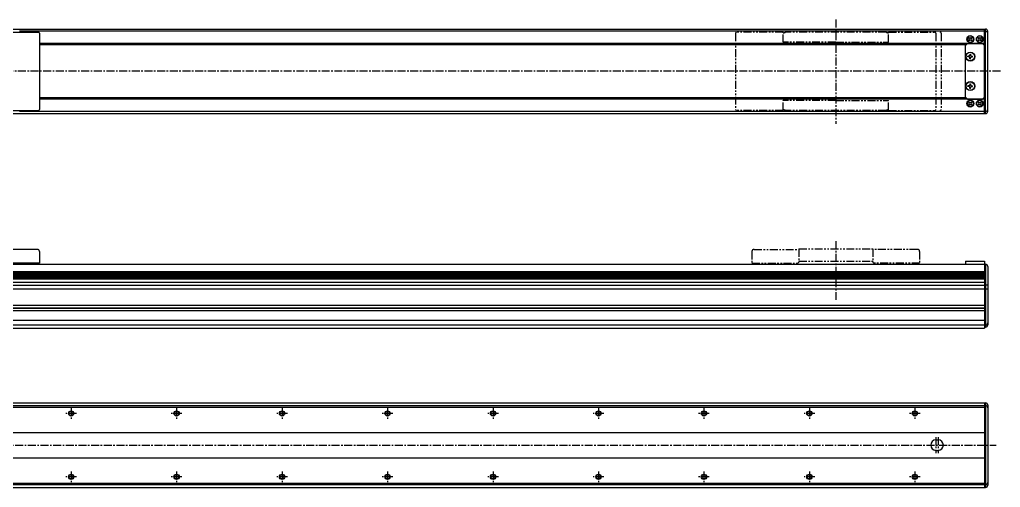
# Model space of a CAD drawing. Extents: x -805 to 622, y -206 to 306.
# Drawn here: x -308 to 622, y -137 to 306 of the extents above; entities that cross this region are included whole.
import ezdxf

# ---------------------------------------------------------------- set-up
doc = ezdxf.new("R2010")
doc.units = 0
for name, pattern in [('CENTER', [12, 7.5, -1.5, 1.5, -1.5]), ('CONTINOUS', [0]), ('PHANTOM', [15, 7.5, -1.5, 1.5, -1.5, 1.5, -1.5])]:
    doc.linetypes.add(name, pattern=pattern)
doc.layers.get('0').update_dxf_attribs({"linetype": 'CONTINUOUS'})
doc.layers.add('CENTER', color=1, linetype='CENTER')

msp = doc.modelspace()

# ---------------------------------------------------------------- linework, layer by layer
at = {"color": 7, "linetype": 'CONTINOUS'}
for p, q in [((-626.95, 296.81), (608.05, 296.81)), ((-333.95, 293.81), (-289.95, 293.81)), ((607.05, 294.73), (-307.8, 294.73)), ((-288.95, 292.81), (-288.95, 220.81)), ((592.01, 288.24), (592.61, 288.84)), ((592.61, 288.84), (593.03, 288.43)), ((594.07, 288.43), (594.49, 288.84)), ((594.49, 288.84), (595.09, 288.24)), ((601.01, 288.24), (601.61, 288.84)), ((601.61, 288.84), (602.03, 288.43)), ((603.07, 288.43), (603.49, 288.84)), ((603.49, 288.84), (604.09, 288.24)), ((607.05, 216.81), (607.05, 296.81)), ((607.05, 294.73), (608.05, 294.73)), ((608.05, 216.81), (608.05, 296.81)), ((610.05, 218.81), (610.05, 294.81)), ((607.05, 283.31), (-288.95, 283.31)), ((589.55, 281.81), (-288.95, 281.81)), ((589.05, 281.31), (591.05, 283.31)), ((589.05, 232.31), (589.05, 281.31)), ((591.05, 283.31), (605.05, 283.31)), ((592.42, 287.83), (592.01, 288.24)), ((592.01, 286.37), (592.42, 286.78)), ((592.61, 285.77), (592.01, 286.37)), ((593.03, 286.18), (592.61, 285.77)), ((594.49, 285.77), (594.07, 286.18)), ((595.09, 286.37), (594.49, 285.77)), ((595.09, 288.24), (594.68, 287.83)), ((594.68, 286.78), (595.09, 286.37)), ((601.42, 287.83), (601.01, 288.24)), ((601.01, 286.37), (601.42, 286.78)), ((601.61, 285.77), (601.01, 286.37)), ((602.03, 286.18), (601.61, 285.77)), ((603.49, 285.77), (603.07, 286.18)), ((604.09, 286.37), (603.49, 285.77)), ((604.09, 288.24), (603.68, 287.83)), ((603.68, 286.78), (604.09, 286.37)), ((607.05, 281.31), (605.05, 283.31)), ((607.05, 232.31), (607.05, 281.31)), ((591.35, 270.49), (591.35, 271.12)), ((592.3, 271.12), (591.35, 271.12)), ((592.3, 270.49), (591.35, 270.49)), ((593.24, 273.01), (593.24, 272.06)), ((593.24, 273.01), (593.86, 273.01)), ((593.86, 273.01), (593.86, 272.06)), ((594.8, 271.12), (595.75, 271.12)), ((594.8, 270.49), (595.75, 270.49)), ((595.75, 270.49), (595.75, 271.12)), ((593.24, 268.61), (593.24, 269.55)), ((593.24, 268.61), (593.86, 268.61)), ((593.86, 268.61), (593.86, 269.55)), ((591.35, 242.49), (591.35, 243.12)), ((592.3, 243.12), (591.35, 243.12)), ((592.3, 242.49), (591.35, 242.49)), ((593.24, 245.01), (593.24, 244.06)), ((593.24, 245.01), (593.86, 245.01)), ((593.86, 245.01), (593.86, 244.06)), ((594.8, 243.12), (595.75, 243.12)), ((594.8, 242.49), (595.75, 242.49)), ((595.75, 242.49), (595.75, 243.12)), ((593.24, 240.61), (593.24, 241.55)), ((593.24, 240.61), (593.86, 240.61)), ((593.86, 240.61), (593.86, 241.55)), ((589.55, 231.81), (-288.95, 231.81)), ((607.05, 230.31), (-288.95, 230.31)), ((591.05, 230.31), (589.05, 232.31)), ((591.05, 230.31), (605.05, 230.31)), ((592.61, 227.84), (592.01, 227.24)), ((592.01, 227.24), (592.42, 226.83)), ((592.42, 225.78), (592.01, 225.37)), ((592.01, 225.37), (592.61, 224.77)), ((593.03, 227.43), (592.61, 227.84)), ((592.61, 224.77), (593.03, 225.18)), ((594.49, 227.84), (594.07, 227.43)), ((594.07, 225.18), (594.49, 224.77)), ((595.09, 227.24), (594.49, 227.84)), ((594.49, 224.77), (595.09, 225.37)), ((594.68, 226.83), (595.09, 227.24)), ((595.09, 225.37), (594.68, 225.78)), ((601.61, 227.84), (601.01, 227.24)), ((601.01, 227.24), (601.42, 226.83)), ((601.42, 225.78), (601.01, 225.37)), ((601.01, 225.37), (601.61, 224.77)), ((602.03, 227.43), (601.61, 227.84)), ((601.61, 224.77), (602.03, 225.18)), ((603.49, 227.84), (603.07, 227.43)), ((603.07, 225.18), (603.49, 224.77)), ((604.09, 227.24), (603.49, 227.84)), ((603.49, 224.77), (604.09, 225.37)), ((603.68, 226.83), (604.09, 227.24)), ((604.09, 225.37), (603.68, 225.78)), ((605.05, 230.31), (607.05, 232.31)), ((-626.95, 216.81), (608.05, 216.81)), ((-333.95, 219.81), (-289.95, 219.81)), ((607.05, 218.88), (-307.8, 218.88)), ((607.05, 218.88), (608.05, 218.88)), ((-290.95, 88.23), (-333.95, 88.23)), ((-288.95, 86.23), (-288.95, 75.23)), ((-288.95, 75.23), (-332.95, 75.23)), ((589.05, 77.03), (607.05, 77.03)), ((589.05, 77.03), (589.05, 74.13)), ((607.05, 77.03), (607.05, 74.13)), ((-626.95, 74.13), (608.05, 74.13)), ((-625.95, 67.11), (607.05, 67.11)), ((-625.95, 66.11), (607.05, 66.11)), ((-625.95, 65.12), (607.05, 65.12)), ((607.05, 74.13), (607.05, 13.63)), ((608.05, 74.13), (608.05, 14.63)), ((610.05, 72.13), (610.05, 16.63)), ((-626.95, 57.24), (608.05, 57.24)), ((-625.95, 64.13), (607.05, 64.13)), ((-625.95, 63.14), (607.05, 63.14)), ((-625.95, 62.14), (607.05, 62.14)), ((-625.95, 61.15), (607.05, 61.15)), ((-625.95, 60.16), (607.05, 60.16)), ((-625.95, 54.38), (607.05, 54.38)), ((-625.95, 50.88), (607.05, 50.88)), ((607.05, 54.53), (610.05, 54.53)), ((607.05, 50.73), (610.05, 50.73)), ((-628.95, 35.46), (607.05, 35.46)), ((-628.95, 30.39), (607.05, 30.39)), ((-625.95, 32.93), (607.05, 32.93)), ((-625.95, 32.63), (607.05, 32.63)), ((-626.95, 21.13), (608.05, 21.13)), ((-626.95, 16.63), (608.05, 16.63)), ((-625.95, 13.63), (607.05, 13.63)), ((607.05, 14.63), (608.05, 14.63)), ((-626.95, -57.16), (608.05, -57.16)), ((-626.95, -59.76), (608.05, -59.76)), ((-626.95, -61.16), (608.05, -61.16)), ((607.05, -57.16), (607.05, -137.16)), ((608.05, -57.16), (608.05, -137.16)), ((610.05, -59.16), (610.05, -135.16)), ((-625.95, -85.16), (607.05, -85.16)), ((561.05, -92.16), (563.05, -92.16)), ((561.05, -102.16), (563.05, -102.16)), ((-625.95, -109.16), (607.05, -109.16)), ((-626.95, -133.16), (608.05, -133.16)), ((-626.95, -134.56), (608.05, -134.56)), ((-626.95, -137.16), (608.05, -137.16))]:
    msp.add_line(p, q, dxfattribs=at)
at = {"color": 3, "linetype": 'PHANTOM'}
for p, q in [((371.05, 292.81), (371.05, 220.81)), ((416.05, 293.81), (372.05, 293.81)), ((416.05, 284.31), (416.05, 293.81)), ((513.87, 293.81), (418.23, 293.81)), ((516.05, 293.81), (560.05, 293.81)), ((516.05, 284.31), (516.05, 293.81)), ((561.05, 292.81), (561.05, 220.81)), ((566.05, 292.81), (566.05, 220.81)), ((466.05, 284.31), (416.05, 284.31)), ((466.05, 284.31), (516.05, 284.31)), ((466.05, 229.31), (416.05, 229.31)), ((416.05, 219.81), (416.05, 229.31)), ((466.05, 229.31), (516.05, 229.31)), ((516.05, 219.81), (516.05, 229.31)), ((416.05, 219.81), (372.05, 219.81)), ((513.87, 219.81), (418.23, 219.81)), ((516.05, 219.81), (560.05, 219.81)), ((386.55, 86.23), (386.55, 75.23)), ((388.55, 88.23), (431.05, 88.23)), ((431.05, 88.63), (501.05, 88.63)), ((431.05, 88.63), (431.05, 76.23)), ((501.05, 88.63), (501.05, 76.23)), ((543.55, 88.23), (501.05, 88.23)), ((545.55, 86.23), (545.55, 75.23)), ((386.55, 75.23), (430.05, 75.23)), ((421.05, 75.23), (421.05, 74.13)), ((430.05, 75.23), (431.05, 76.23)), ((431.05, 77.16), (501.05, 77.16)), ((502.05, 75.23), (501.05, 76.23)), ((545.55, 75.23), (502.05, 75.23)), ((511.05, 75.23), (511.05, 74.13))]:
    msp.add_line(p, q, dxfattribs=at)
at = {"color": 7, "linetype": 'CONTINOUS'}
for centre, radius in [((593.55, 287.31), 3.25), ((602.55, 287.31), 3.25), ((593.55, 270.81), 4.3), ((593.55, 270.81), 4), ((593.55, 242.81), 4.3), ((593.55, 242.81), 4), ((593.55, 226.31), 3.25), ((602.55, 226.31), 3.25), ((-258.95, -67.16), 2.5), ((-158.95, -67.16), 2.5), ((-58.95, -67.16), 2.5), ((41.05, -67.16), 2.5), ((141.05, -67.16), 2.5), ((241.05, -67.16), 2.5), ((341.05, -67.16), 2.5), ((441.05, -67.16), 2.5), ((541.05, -67.16), 2.5), ((-258.95, -67.16), 2), ((-158.95, -67.16), 2), ((-58.95, -67.16), 2), ((41.05, -67.16), 2), ((141.05, -67.16), 2), ((241.05, -67.16), 2), ((341.05, -67.16), 2), ((441.05, -67.16), 2), ((541.05, -67.16), 2), ((-258.95, -127.16), 2.5), ((-258.95, -127.16), 2), ((-158.95, -127.16), 2.5), ((-158.95, -127.16), 2), ((-58.95, -127.16), 2.5), ((-58.95, -127.16), 2), ((41.05, -127.16), 2.5), ((41.05, -127.16), 2), ((141.05, -127.16), 2.5), ((141.05, -127.16), 2), ((241.05, -127.16), 2.5), ((241.05, -127.16), 2), ((341.05, -127.16), 2.5), ((341.05, -127.16), 2), ((441.05, -127.16), 2.5), ((441.05, -127.16), 2), ((541.05, -127.16), 2.5), ((541.05, -127.16), 2)]:
    msp.add_circle(centre, radius, dxfattribs=at)
for centre, radius, start, end in [((-289.95, 292.81), 1, 0, 90), ((593.55, 287.31), 3, 0.00029, 0), ((593.55, 288.95), 0.742, 225, 314.99996), ((602.55, 287.31), 3, 0.00029, 0), ((602.55, 288.95), 0.742, 225, 314.99996), ((608.05, 294.81), 2, 0, 90), ((608.05, 292.73), 2, 0, 90), ((591.9, 287.31), 0.742, 315, 44.99994), ((593.55, 285.66), 0.742, 44.99997, 134.99995), ((595.2, 287.31), 0.742, 134.99996, 224.99995), ((600.9, 287.31), 0.742, 315, 44.99994), ((602.55, 285.66), 0.742, 44.99997, 134.99995), ((604.2, 287.31), 0.742, 134.99996, 224.99995), ((592.3, 272.06), 0.94, 269.99996, 0), ((592.3, 269.55), 0.94, 0.00003, 90.00006), ((594.8, 272.06), 0.94, 179.99998, 270.00002), ((594.8, 269.55), 0.94, 90.00001, 180.00005), ((592.3, 244.06), 0.94, 269.99996, 0), ((592.3, 241.55), 0.94, 0.00003, 90.00006), ((594.8, 244.06), 0.94, 179.99998, 270.00002), ((594.8, 241.55), 0.94, 90.00001, 180.00005), ((593.55, 226.31), 3, 0, 359.99971), ((591.9, 226.31), 0.742, 315.00006, 45), ((593.55, 227.95), 0.742, 225.00005, 315.00003), ((593.55, 224.66), 0.742, 45.00004, 135), ((595.2, 226.31), 0.742, 135.00005, 225.00004), ((602.55, 226.31), 3, 0, 359.99971), ((600.9, 226.31), 0.742, 315.00006, 45), ((602.55, 227.95), 0.742, 225.00005, 315.00003), ((602.55, 224.66), 0.742, 45.00004, 135), ((604.2, 226.31), 0.742, 135.00005, 225.00004), ((-289.95, 220.81), 1, 270, 0), ((608.05, 220.88), 2, 270, 0), ((608.05, 218.81), 2, 270, 0), ((-290.95, 86.23), 2, 0, 90), ((608.05, 72.13), 2, 0, 90), ((608.05, 18.63), 2, 270, 0), ((608.05, 16.63), 2, 270, 0), ((608.05, -59.16), 2, 0, 90), ((608.05, -61.76), 2, 0, 90), ((561.05, -97.16), 5, 90, 270), ((563.05, -97.16), 5, 270, 90), ((608.05, -132.56), 2, 270, 0), ((608.05, -135.16), 2, 270, 0)]:
    msp.add_arc(centre, radius, start, end, dxfattribs=at)
at = {"color": 3, "linetype": 'PHANTOM'}
for centre, radius, start, end in [((372.05, 292.81), 1, 90, 180), ((416.05, 298.31), 5, 270, 295.84193), ((516.05, 298.31), 5, 244.15807, 270), ((560.05, 292.81), 1, 0, 90), ((565.05, 292.81), 1, 0, 90), ((372.05, 220.81), 1, 180, 270), ((416.05, 215.31), 5, 64.15807, 90), ((516.05, 215.31), 5, 90, 115.84193), ((560.05, 220.81), 1, 270, 0), ((565.05, 220.81), 1, 270, 0), ((388.55, 86.23), 2, 90, 180), ((543.55, 86.23), 2, 0, 90)]:
    msp.add_arc(centre, radius, start, end, dxfattribs=at)
at = {"layer": 'CENTER', "color": 1, "linetype": 'CENTER'}
for p, q in [((466.05, 305.76), (466.05, 206.99)), ((622.1, 256.81), (-663.47, 256.81)), ((466.05, 95.83), (466.05, 39.25)), ((-258.95, -62.12), (-258.95, -72.2)), ((-158.95, -62.12), (-158.95, -72.2)), ((-58.95, -62.12), (-58.95, -72.2)), ((41.05, -62.12), (41.05, -72.2)), ((141.05, -62.12), (141.05, -72.2)), ((241.05, -62.12), (241.05, -72.2)), ((341.05, -62.12), (341.05, -72.2)), ((441.05, -62.12), (441.05, -72.2)), ((541.05, -62.12), (541.05, -72.2)), ((-253.91, -67.16), (-263.99, -67.16)), ((-153.91, -67.16), (-163.99, -67.16)), ((-53.91, -67.16), (-63.99, -67.16)), ((46.09, -67.16), (36.01, -67.16)), ((146.09, -67.16), (136.01, -67.16)), ((246.09, -67.16), (236.01, -67.16)), ((346.09, -67.16), (336.01, -67.16)), ((446.09, -67.16), (436.01, -67.16)), ((546.09, -67.16), (536.01, -67.16)), ((561.05, -89.62), (561.05, -104.7)), ((563.05, -89.62), (563.05, -104.7)), ((-671.98, -97.16), (617.98, -97.16)), ((-253.91, -127.16), (-263.99, -127.16)), ((-258.95, -122.12), (-258.95, -132.2)), ((-153.91, -127.16), (-163.99, -127.16)), ((-158.95, -122.12), (-158.95, -132.2)), ((-53.91, -127.16), (-63.99, -127.16)), ((-58.95, -122.12), (-58.95, -132.2)), ((46.09, -127.16), (36.01, -127.16)), ((41.05, -122.12), (41.05, -132.2)), ((146.09, -127.16), (136.01, -127.16)), ((141.05, -122.12), (141.05, -132.2)), ((246.09, -127.16), (236.01, -127.16)), ((241.05, -122.12), (241.05, -132.2)), ((346.09, -127.16), (336.01, -127.16)), ((341.05, -122.12), (341.05, -132.2)), ((446.09, -127.16), (436.01, -127.16)), ((441.05, -122.12), (441.05, -132.2)), ((546.09, -127.16), (536.01, -127.16)), ((541.05, -122.12), (541.05, -132.2))]:
    msp.add_line(p, q, dxfattribs=at)

doc.saveas('drawing.dxf')
